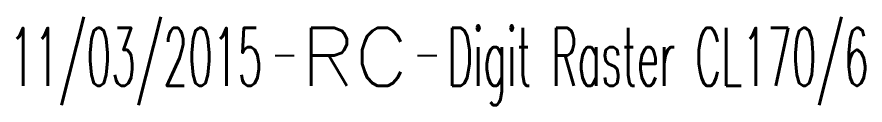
# Model space of a CAD drawing. Header units: millimetres. Extents: x 151011 to 151963, y 127140 to 128000.
# Drawn here: x 151010.85 to 151032.84, y 127232.75 to 127235.04 of the extents above; entities that cross this region are included whole.
import ezdxf
from ezdxf.enums import TextEntityAlignment as Align

# ---------------------------------------------------------------- set-up
doc = ezdxf.new("R2010")
doc.units = ezdxf.units.MM
doc.layers.get('0').update_dxf_attribs({"linetype": 'CONTINUOUS'})
doc.layers.add('P_300', color=7, linetype='CONTINUOUS')
doc.styles.get("Standard").update_dxf_attribs({"font": 'romans.shx', "width": 0.85})

# ---------------------------------------------------------------- blocks, each defined once
blk = doc.blocks.new('GIS_MODF')
at = {"color": 0, "linetype": 'Continuous', "flags": 128}
for points in [[(-2.176, -0.014), (-1.676, -0.014)], [(1.519, -0.014), (2.019, -0.014)]]:
    blk.add_lwpolyline(points, dxfattribs=at)
at = {"color": 0, "linetype": 'Continuous', "width": 0.5}
blk.add_attdef('DATE', text='', height=1.5, dxfattribs=at).set_placement((-2.502, -0.798), align=Align.RIGHT)
at = {"color": 0, "linetype": 'Continuous', "width": 1.771291}
blk.add_attdef('USER', text='', height=1.5, dxfattribs=at).set_placement((-1.507, -0.798), (1.276, -0.798), align=Align.FIT)
at = {"color": 0, "linetype": 'Continuous', "width": 0.5}
blk.add_attdef('DESC', (2.289, -0.798), '', height=1.5, dxfattribs=at)

msp = doc.modelspace()

# ---------------------------------------------------------------- block references
at = {"layer": 'P_300'}
ref = msp.add_blockref('GIS_MODF', (151019.714, 127234.051), dxfattribs=at)
ref.add_attrib('DATE', '11/03/2015', dxfattribs={"layer": '0', "color": 0, "linetype": 'Continuous', "height": 1.5, "width": 0.5}).set_placement((151017.212, 127233.253), align=Align.RIGHT)
ref.add_attrib('USER', 'RC', dxfattribs={"layer": '0', "color": 0, "linetype": 'Continuous', "height": 1.5, "width": 0.99919}).set_placement((151018.207, 127233.253), (151020.991, 127233.253), align=Align.FIT)
ref.add_attrib('DESC', 'Digit Raster CL170/6', (151022.003, 127233.253), dxfattribs={"layer": '0', "color": 0, "linetype": 'Continuous', "height": 1.5, "width": 0.5})

doc.saveas('drawing.dxf')
